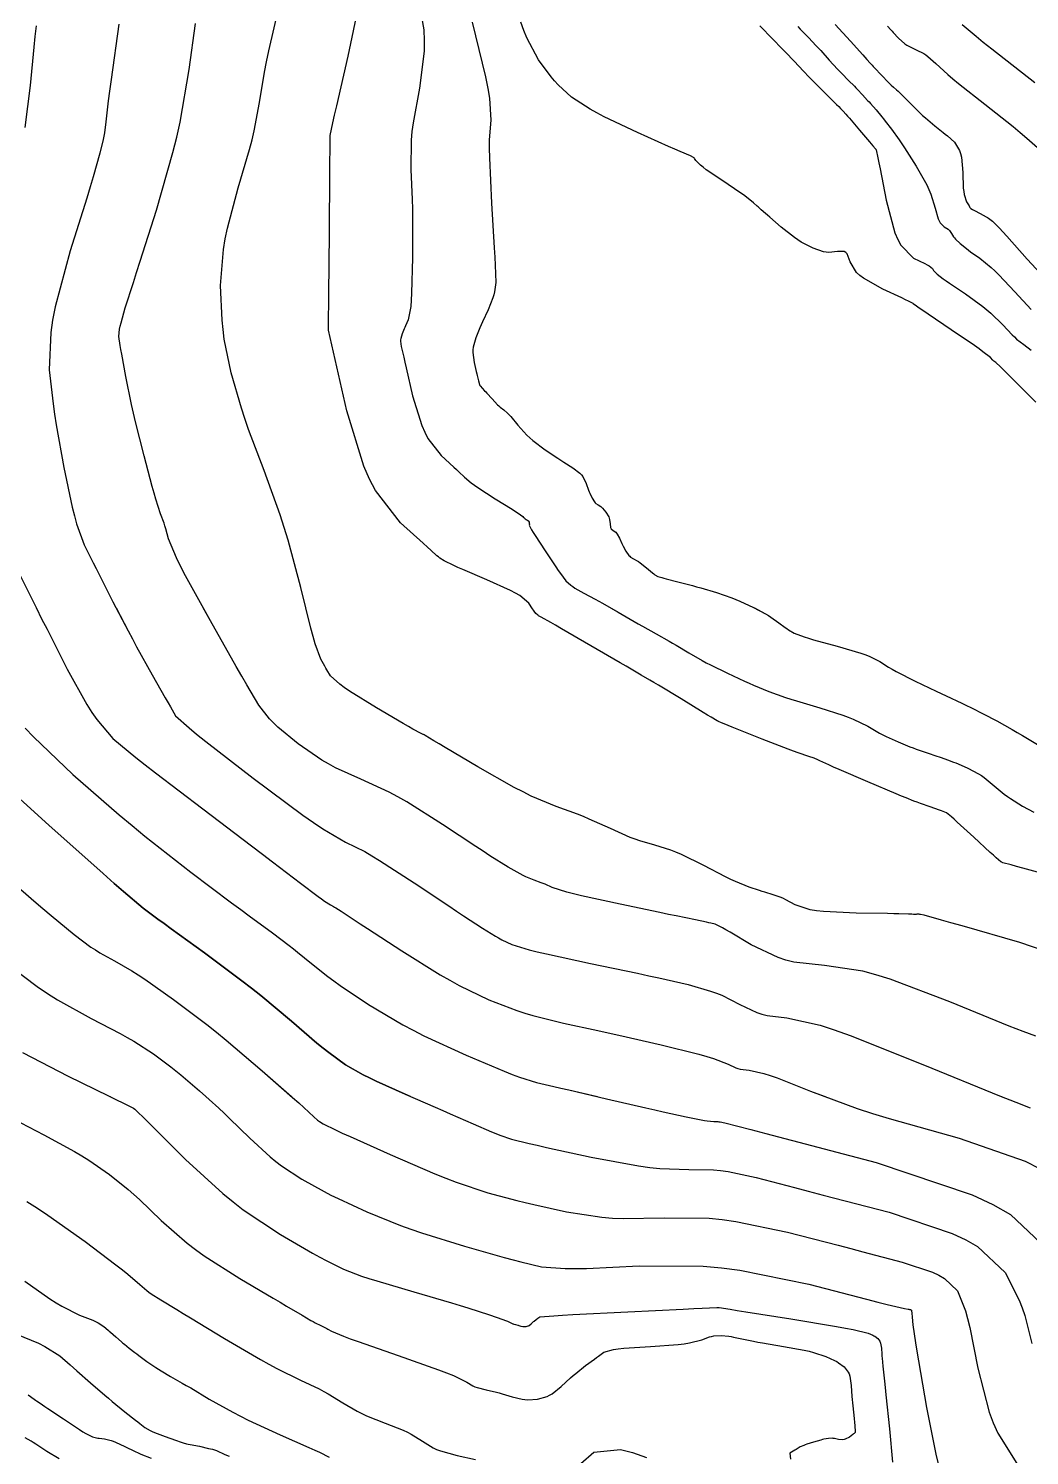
# Model space of a CAD drawing. Header units: metres. Extents: x 837476 to 838477, y 1189012 to 1191014.
# Drawn here: x 838289.4 to 838391.8, y 1189184.9 to 1189330.8 of the extents above; entities that cross this region are included whole.
import ezdxf

# ---------------------------------------------------------------- set-up
doc = ezdxf.new("R2010")
doc.units = ezdxf.units.M
doc.header["$LTSCALE"] = 0.3
doc.layers.add('COTAS 10', color=1, linetype='Continuous')
doc.layers.add('COTAS INT', color=252, linetype='Continuous')

msp = doc.modelspace()

# ---------------------------------------------------------------- linework, layer by layer
at = {"layer": 'COTAS 10'}
for points in [[(838394.488, 1189244.047), (838391.109, 1189244.964), (838390.46, 1189245.14), (838389.935, 1189245.282), (838389.077, 1189245.513), (838389.018, 1189245.533), (838388.997, 1189245.542), (838388.975, 1189245.553), (838388.879, 1189245.603), (838388.388, 1189246.025), (838388.116, 1189246.27), (838387.786, 1189246.57), (838386.101, 1189248.115), (838384.413, 1189249.66), (838384.08, 1189249.959), (838383.804, 1189250.204), (838383.296, 1189250.623), (838382.962, 1189250.75), (838382.797, 1189250.811), (838382.601, 1189250.881), (838381.63, 1189251.227), (838380.66, 1189251.57), (838380.464, 1189251.639), (838380.3, 1189251.697), (838379.968, 1189251.811), (838379.168, 1189252.14), (838378.708, 1189252.333), (838378.146, 1189252.571), (838375.253, 1189253.795), (838372.331, 1189255.045), (838371.75, 1189255.298), (838371.267, 1189255.51), (838370.348, 1189255.942), (838370.009, 1189256.11), (838369.893, 1189256.156), (838369.768, 1189256.203), (838369.234, 1189256.37), (838368.137, 1189256.747), (838367.657, 1189256.926), (838367.1, 1189257.137), (838364.451, 1189258.168), (838361.886, 1189259.182), (838361.383, 1189259.382), (838360.969, 1189259.547), (838360.219, 1189259.853), (838360.062, 1189259.927), (838360.023, 1189259.946), (838359.984, 1189259.964), (838359.859, 1189260.025), (838359.219, 1189260.403), (838358.857, 1189260.621), (838358.415, 1189260.888), (838356.149, 1189262.264), (838353.827, 1189263.671), (838353.35, 1189263.959), (838352.944, 1189264.202), (838352.075, 1189264.713), (838351.039, 1189265.308), (838350.527, 1189265.605), (838349.918, 1189265.959), (838346.907, 1189267.713), (838343.914, 1189269.454), (838343.316, 1189269.8), (838342.818, 1189270.086), (838341.856, 1189270.629), (838341.584, 1189270.783), (838341.522, 1189270.824), (838341.465, 1189270.865), (838341.31, 1189271.006), (838341.128, 1189271.251), (838341.054, 1189271.356), (838340.97, 1189271.477), (838340.584, 1189272.052), (838339.649, 1189272.836), (838339.22, 1189273.09), (838338.717, 1189273.359), (838336.283, 1189274.462), (838333.838, 1189275.495), (838333.327, 1189275.719), (838332.889, 1189275.917), (838331.91, 1189276.409), (838331.488, 1189276.681), (838331.401, 1189276.739), (838331.327, 1189276.791), (838331.171, 1189276.915), (838330.558, 1189277.476), (838330.197, 1189277.802), (838329.753, 1189278.203), (838327.458, 1189280.266), (838324.889, 1189283.576), (838324.272, 1189284.762), (838323.696, 1189286.065), (838321.956, 1189291.747), (838320.075, 1189299.983), (838320.074, 1189299.989), (838320.074, 1189299.991), (838320.075, 1189299.996), (838320.078, 1189300.001), (838320.078, 1189300.003), (838320.079, 1189300.004), (838320.082, 1189300.01), (838320.097, 1189301.532), (838320.106, 1189302.488), (838320.116, 1189303.677), (838320.17, 1189309.906), (838320.222, 1189316.149), (838320.231, 1189317.347), (838320.239, 1189318.315), (838320.248, 1189319.896), (838320.53, 1189321.19), (838320.71, 1189321.977), (838320.934, 1189322.949), (838322.111, 1189328.01), (838323.208, 1189333.36)], [(838368.109, 1189331.051), (838368.354, 1189330.794), (838369.175, 1189329.936), (838369.971, 1189329.092), (838370.202, 1189328.844), (838370.436, 1189328.591), (838371.317, 1189327.624), (838372.17, 1189326.693), (838372.386, 1189326.461), (838372.595, 1189326.241), (838373.276, 1189325.542), (838373.879, 1189324.935), (838374.037, 1189324.773), (838374.192, 1189324.614), (838374.719, 1189324.062), (838375.238, 1189323.5), (838375.386, 1189323.335), (838375.537, 1189323.165), (838376.1, 1189322.516), (838376.696, 1189321.803), (838376.866, 1189321.593), (838377.04, 1189321.377), (838377.689, 1189320.55), (838378.478, 1189319.446), (838378.74, 1189319.056), (838379.02, 1189318.629), (838380.191, 1189316.78), (838381.279, 1189314.849), (838381.508, 1189314.37), (838381.706, 1189313.915), (838382.157, 1189312.471), (838382.446, 1189311.393), (838382.541, 1189311.169), (838382.643, 1189310.977), (838383.066, 1189310.552), (838383.466, 1189310.318), (838383.553, 1189310.247), (838383.63, 1189310.173), (838383.821, 1189309.882), (838384.03, 1189309.537), (838384.118, 1189309.429), (838384.219, 1189309.315), (838384.693, 1189308.859), (838385.341, 1189308.329), (838385.552, 1189308.169), (838385.777, 1189308.003), (838386.704, 1189307.357), (838387.875, 1189306.41), (838388.253, 1189306.055), (838388.656, 1189305.659), (838390.307, 1189303.896), (838391.984, 1189302.12)], [(838394.488, 1189244.047), (838391.109, 1189244.964), (838390.46, 1189245.14), (838389.935, 1189245.282), (838389.077, 1189245.513), (838389.018, 1189245.533), (838388.997, 1189245.542), (838388.975, 1189245.553), (838388.879, 1189245.603), (838388.388, 1189246.025), (838388.116, 1189246.27), (838387.786, 1189246.57), (838386.101, 1189248.115), (838384.413, 1189249.66), (838384.08, 1189249.959), (838383.804, 1189250.204), (838383.296, 1189250.623), (838382.962, 1189250.75), (838382.797, 1189250.811), (838382.601, 1189250.881), (838381.63, 1189251.227), (838380.66, 1189251.57), (838380.464, 1189251.639), (838380.3, 1189251.697), (838379.968, 1189251.811), (838379.168, 1189252.14), (838378.708, 1189252.333), (838378.146, 1189252.571), (838375.253, 1189253.795), (838372.331, 1189255.045), (838371.75, 1189255.298), (838371.267, 1189255.51), (838370.348, 1189255.942), (838370.009, 1189256.11), (838369.893, 1189256.156), (838369.768, 1189256.203), (838369.234, 1189256.37), (838368.137, 1189256.747), (838367.657, 1189256.926), (838367.1, 1189257.137), (838364.451, 1189258.168), (838361.886, 1189259.182), (838361.383, 1189259.382), (838360.969, 1189259.547), (838360.219, 1189259.853), (838360.062, 1189259.927), (838360.023, 1189259.946), (838359.984, 1189259.964), (838359.859, 1189260.025), (838359.219, 1189260.403), (838358.857, 1189260.621), (838358.415, 1189260.888), (838356.149, 1189262.264), (838353.827, 1189263.671), (838353.35, 1189263.959), (838352.944, 1189264.202), (838352.075, 1189264.713), (838351.039, 1189265.308), (838350.527, 1189265.605), (838349.918, 1189265.959), (838346.907, 1189267.713), (838343.914, 1189269.454), (838343.316, 1189269.8), (838342.818, 1189270.086), (838341.856, 1189270.629), (838341.584, 1189270.783), (838341.522, 1189270.824), (838341.465, 1189270.865), (838341.31, 1189271.006), (838341.128, 1189271.251), (838341.054, 1189271.356), (838340.97, 1189271.477), (838340.895, 1189271.589)], [(838289.053, 1189259.286), (838289.91, 1189258.378), (838293.934, 1189254.539), (838298.677, 1189250.403), (838299.987, 1189249.308), (838301.296, 1189248.235), (838306.015, 1189244.539), (838310.158, 1189241.424), (838311.105, 1189240.718), (838311.965, 1189240.078), (838314.346, 1189238.332), (838316.061, 1189237.056), (838316.501, 1189236.714), (838316.926, 1189236.376), (838318.332, 1189235.197), (838320.02, 1189233.859), (838320.623, 1189233.421), (838321.284, 1189232.954), (838324.161, 1189231.026), (838327.677, 1189228.938), (838328.741, 1189228.37), (838329.845, 1189227.807), (838334.161, 1189225.811), (838338.048, 1189224.186), (838338.882, 1189223.857), (838339.611, 1189223.58), (838341.367, 1189223.017), (838343.119, 1189222.63), (838343.845, 1189222.464), (838344.675, 1189222.272), (838348.541, 1189221.367), (838352.556, 1189220.43), (838353.479, 1189220.218), (838354.32, 1189220.026), (838356.678, 1189219.504), (838358.222, 1189219.197), (838358.55, 1189219.141), (838358.835, 1189219.096), (838359.504, 1189219.04), (838359.913, 1189219.035), (838360.033, 1189219.023), (838360.156, 1189219.006), (838360.627, 1189218.909), (838363.298, 1189218.208), (838364.808, 1189217.811), (838376.096, 1189214.842), (838385.938, 1189211.545), (838388.032, 1189210.547), (838389.854, 1189209.512), (838394.158, 1189205.469)], [(838289.053, 1189259.286), (838289.91, 1189258.378), (838293.934, 1189254.539), (838298.677, 1189250.403), (838299.987, 1189249.308), (838301.296, 1189248.235), (838306.015, 1189244.539), (838310.158, 1189241.424), (838311.105, 1189240.718), (838311.965, 1189240.078), (838314.346, 1189238.332), (838316.061, 1189237.056), (838316.501, 1189236.714), (838316.926, 1189236.376), (838318.332, 1189235.197), (838320.02, 1189233.859), (838320.623, 1189233.421), (838321.284, 1189232.954), (838324.161, 1189231.026), (838327.677, 1189228.938), (838328.741, 1189228.37), (838329.845, 1189227.807), (838334.161, 1189225.811), (838338.048, 1189224.186), (838338.882, 1189223.857), (838339.611, 1189223.58), (838341.367, 1189223.017), (838343.119, 1189222.63), (838343.845, 1189222.464), (838344.675, 1189222.272), (838347.595, 1189221.589)], [(838287.824, 1189219.307), (838290.947, 1189217.687), (838294.09, 1189215.962), (838294.845, 1189215.515), (838295.551, 1189215.081), (838297.687, 1189213.625), (838299.599, 1189212.07), (838300.165, 1189211.573), (838300.746, 1189211.048), (838302.973, 1189208.912), (838305.623, 1189206.588), (838306.471, 1189205.944), (838307.368, 1189205.3), (838311.02, 1189202.973), (838314.414, 1189200.981), (838315.148, 1189200.548), (838315.793, 1189200.167), (838317.383, 1189199.22), (838318.292, 1189198.686), (838318.509, 1189198.565), (838318.711, 1189198.456), (838319.314, 1189198.159), (838319.784, 1189197.937), (838319.902, 1189197.875), (838320.015, 1189197.813), (838320.381, 1189197.586), (838321.629, 1189197.067), (838322.299, 1189196.82), (838323.109, 1189196.528), (838327.206, 1189195.103), (838331.337, 1189193.641), (838332.168, 1189193.326), (838332.864, 1189193.05), (838334.25, 1189192.376), (838334.859, 1189191.998), (838335.065, 1189191.908), (838335.288, 1189191.824), (838336.229, 1189191.575), (838337.272, 1189191.342), (838337.56, 1189191.269), (838337.847, 1189191.192), (838338.879, 1189190.882), (838339.9, 1189190.639), (838340.181, 1189190.604), (838340.46, 1189190.582), (838341.462, 1189190.621), (838342.44, 1189190.902), (838342.705, 1189191.034), (838342.968, 1189191.189), (838343.895, 1189191.942), (838344.831, 1189192.818), (838345.099, 1189193.05), (838345.371, 1189193.278), (838346.386, 1189194.064), (838347.306, 1189194.734), (838347.517, 1189194.889), (838347.711, 1189195.03), (838348.254, 1189195.429), (838349.245, 1189195.712), (838349.72, 1189195.779), (838350.283, 1189195.842), (838353.04, 1189196.033), (838355.868, 1189196.235), (838356.475, 1189196.306), (838357.006, 1189196.383), (838358.287, 1189196.714), (838359.066, 1189197.007), (838359.281, 1189197.059), (838359.495, 1189197.099), (838360.263, 1189197.141), (838361.053, 1189197.066), (838361.281, 1189197.033), (838361.513, 1189196.994), (838362.382, 1189196.809), (838363.576, 1189196.556), (838364.012, 1189196.475), (838364.494, 1189196.388), (838366.618, 1189196.034), (838368.76, 1189195.641), (838369.254, 1189195.53), (838369.704, 1189195.418), (838370.972, 1189195.004), (838371.861, 1189194.587), (838372.072, 1189194.473), (838372.268, 1189194.359), (838372.851, 1189193.953), (838373.253, 1189193.415), (838373.334, 1189193.219), (838373.403, 1189193.002), (838373.546, 1189192.047), (838373.624, 1189190.915), (838373.651, 1189190.586), (838373.681, 1189190.25), (838373.813, 1189188.984), (838373.926, 1189187.919), (838373.945, 1189187.711), (838373.958, 1189187.539), (838373.961, 1189187.232), (838373.852, 1189187.121), (838373.794, 1189187.074), (838373.726, 1189187.019), (838373.379, 1189186.76), (838372.952, 1189186.537), (838372.832, 1189186.505), (838372.712, 1189186.486), (838372.27, 1189186.524), (838371.838, 1189186.613), (838371.724, 1189186.626), (838371.613, 1189186.634), (838371.23, 1189186.621), (838370.774, 1189186.536), (838370.617, 1189186.498), (838370.446, 1189186.454), (838369.715, 1189186.246), (838369.006, 1189186.02), (838368.849, 1189185.965), (838368.708, 1189185.913), (838368.342, 1189185.752), (838368.026, 1189185.567), (838367.917, 1189185.499), (838367.799, 1189185.425), (838367.297, 1189185.096), (838367.361, 1189184.512)], [(838292.514, 1189184.517), (838291.28, 1189185.282), (838290.139, 1189186.038), (838289.882, 1189186.201), (838289.652, 1189186.344), (838289.035, 1189186.691)]]:
    msp.add_lwpolyline(points, dxfattribs=at)
at = {"layer": 'COTAS INT'}
for points in [[(838329.128, 1189334.747), (838329.826, 1189330.711), (838329.884, 1189329.621), (838329.884, 1189328.542), (838329.398, 1189324.747), (838328.733, 1189321.212), (838328.621, 1189320.297), (838328.541, 1189319.411), (838328.508, 1189316.441), (838328.639, 1189313.356), (838328.66, 1189312.396), (838328.676, 1189311.391), (838328.68, 1189307.38), (838328.591, 1189303.786), (838328.548, 1189303.044), (838328.497, 1189302.411), (838328.247, 1189301.041), (838327.966, 1189300.422), (838327.895, 1189300.264), (838327.828, 1189300.111), (838327.61, 1189299.607), (838327.478, 1189299.126), (838327.463, 1189298.989), (838327.459, 1189298.85), (838327.525, 1189298.332), (838327.782, 1189297.234), (838327.899, 1189296.729), (838328.035, 1189296.137), (838328.692, 1189293.272), (838329.618, 1189290.245), (838329.925, 1189289.551), (838330.254, 1189288.919), (838331.623, 1189287.156), (838332.906, 1189285.99), (838333.181, 1189285.735), (838333.421, 1189285.509), (838333.998, 1189284.936), (838334.693, 1189284.369), (838335.008, 1189284.146), (838335.376, 1189283.895), (838337.148, 1189282.751), (838338.867, 1189281.664), (838339.201, 1189281.449), (838339.474, 1189281.27), (838339.949, 1189280.934), (838340.034, 1189280.842), (838340.061, 1189280.816), (838340.09, 1189280.792), (838340.206, 1189280.704), (838340.322, 1189280.626), (838340.378, 1189280.59), (838340.463, 1189280.537), (838340.53, 1189280.479), (838340.546, 1189280.458), (838340.56, 1189280.435), (838340.603, 1189280.337), (838340.629, 1189280.223), (838340.632, 1189280.19), (838340.634, 1189280.156), (838340.629, 1189280.031), (838340.866, 1189279.551), (838341.021, 1189279.294), (838341.215, 1189278.983), (838342.238, 1189277.41), (838343.341, 1189275.772), (838343.586, 1189275.419), (838343.804, 1189275.111), (838344.37, 1189274.363), (838344.89, 1189273.888), (838345.078, 1189273.752), (838345.286, 1189273.614), (838346.198, 1189273.099), (838347.368, 1189272.478), (838347.739, 1189272.274), (838348.13, 1189272.055), (838349.71, 1189271.149), (838351.348, 1189270.201), (838351.775, 1189269.957), (838352.191, 1189269.72), (838353.599, 1189268.93), (838354.922, 1189268.183), (838355.284, 1189267.974), (838355.644, 1189267.764), (838356.931, 1189266.995), (838358.314, 1189266.201), (838358.735, 1189265.975), (838359.173, 1189265.746), (838360.89, 1189264.895), (838362.648, 1189264.082), (838363.112, 1189263.876), (838363.565, 1189263.679), (838365.119, 1189263.037), (838366.829, 1189262.422), (838367.381, 1189262.241), (838367.967, 1189262.056), (838370.365, 1189261.352), (838372.71, 1189260.618), (838373.261, 1189260.415), (838373.77, 1189260.211), (838375.255, 1189259.473), (838376.467, 1189258.776), (838376.804, 1189258.599), (838377.142, 1189258.427), (838378.366, 1189257.864), (838379.568, 1189257.375), (838379.892, 1189257.251), (838380.212, 1189257.132), (838381.335, 1189256.744), (838382.32, 1189256.421), (838382.553, 1189256.344), (838382.768, 1189256.271), (838383.402, 1189256.053), (838384.04, 1189255.808), (838384.258, 1189255.718), (838384.494, 1189255.619), (838385.496, 1189255.184), (838386.588, 1189254.607), (838386.881, 1189254.419), (838387.17, 1189254.219), (838388.179, 1189253.393), (838389.224, 1189252.522), (838389.536, 1189252.293), (838389.857, 1189252.069), (838391.096, 1189251.306), (838392.254, 1189250.695)], [(838397.192, 1189235.156), (838390.806, 1189237.355), (838384.927, 1189239.041), (838383.766, 1189239.372), (838382.808, 1189239.644), (838381.032, 1189240.133), (838380.655, 1189240.214), (838380.578, 1189240.229), (838380.513, 1189240.24), (838380.375, 1189240.253), (838380.311, 1189240.241), (838380.292, 1189240.237), (838380.272, 1189240.233), (838380.197, 1189240.217), (838380.108, 1189240.205), (838380.051, 1189240.205), (838379.932, 1189240.216), (838379.777, 1189240.234), (838379.724, 1189240.239), (838379.668, 1189240.244), (838379.427, 1189240.262), (838378.444, 1189240.287), (838377.919, 1189240.297), (838377.283, 1189240.309), (838374.075, 1189240.36), (838370.729, 1189240.524), (838370.006, 1189240.606), (838369.372, 1189240.705), (838367.82, 1189241.196), (838366.882, 1189241.718), (838366.635, 1189241.837), (838366.394, 1189241.945), (838365.571, 1189242.242), (838364.716, 1189242.496), (838364.455, 1189242.578), (838364.184, 1189242.664), (838363.118, 1189243.014), (838361.715, 1189243.583), (838361.231, 1189243.806), (838360.707, 1189244.059), (838358.469, 1189245.212), (838356.18, 1189246.347), (838355.623, 1189246.589), (838355.099, 1189246.8), (838353.484, 1189247.299), (838351.934, 1189247.739), (838351.451, 1189247.912), (838350.945, 1189248.108), (838348.925, 1189249.001), (838346.755, 1189249.981), (838346.154, 1189250.231), (838345.553, 1189250.472), (838343.383, 1189251.268), (838340.833, 1189252.337), (838339.992, 1189252.751), (838339.093, 1189253.217), (838335.359, 1189255.324), (838332.032, 1189257.3), (838331.388, 1189257.683), (838330.866, 1189257.994), (838329.984, 1189258.523), (838329.861, 1189258.592), (838329.818, 1189258.613), (838329.77, 1189258.634), (838329.561, 1189258.72), (838328.718, 1189259.18), (838328.27, 1189259.438), (838327.729, 1189259.752), (838325, 1189261.359), (838322.248, 1189263.063), (838321.692, 1189263.438), (838321.226, 1189263.771), (838320.286, 1189264.626), (838319.916, 1189265.242), (838319.808, 1189265.425), (838319.698, 1189265.613), (838319.285, 1189266.336), (838318.711, 1189267.919), (838318.5, 1189268.649), (838318.267, 1189269.505), (838317.24, 1189273.652), (838315.952, 1189278.513), (838315.555, 1189279.82), (838315.141, 1189281.11), (838313.5, 1189285.629), (838311.915, 1189289.845), (838311.536, 1189290.944), (838311.184, 1189292.013), (838310.129, 1189295.629), (838309.426, 1189299.08), (838309.295, 1189300.045), (838309.192, 1189301.014), (838309.051, 1189304.551), (838309.35, 1189308.252), (838309.525, 1189309.326), (838309.74, 1189310.421), (838310.848, 1189314.551), (838312.013, 1189318.486), (838312.264, 1189319.458), (838312.483, 1189320.38), (838313.015, 1189323.283), (838313.531, 1189326.38), (838313.74, 1189327.424), (838313.978, 1189328.548), (838315.075, 1189333.283)], [(838290.163, 1189331.112), (838290.039, 1189330.028), (838289.922, 1189328.943), (838289.56, 1189325.019), (838289.015, 1189320.736)], [(838298.635, 1189331.301), (838297.84, 1189325.623), (838297.681, 1189324.452), (838297.549, 1189323.454), (838297.293, 1189321.301), (838297.152, 1189320.191), (838297.092, 1189319.851), (838297.023, 1189319.497), (838296.697, 1189318.103), (838295.999, 1189315.666), (838295.695, 1189314.654), (838295.343, 1189313.497), (838293.671, 1189308.103), (838292.131, 1189302.377), (838291.862, 1189301.01), (838291.662, 1189299.739), (838291.507, 1189295.939), (838291.912, 1189292.47), (838292.065, 1189291.408), (838292.235, 1189290.302), (838292.997, 1189285.939), (838293.852, 1189281.897), (838294.081, 1189280.993), (838294.306, 1189280.182), (838295.091, 1189278.033), (838296.006, 1189276.202), (838296.314, 1189275.593), (838296.644, 1189274.939), (838298.033, 1189272.209), (838299.585, 1189269.225), (838300.02, 1189268.412), (838300.456, 1189267.604), (838302.046, 1189264.731), (838303.387, 1189262.364), (838303.665, 1189261.875), (838303.904, 1189261.458), (838304.431, 1189260.554), (838305.813, 1189259.31), (838306.589, 1189258.68), (838307.537, 1189257.925), (838312.385, 1189254.165), (838317.463, 1189250.382), (838318.555, 1189249.613), (838319.512, 1189248.964), (838321.835, 1189247.626), (838323.784, 1189246.652), (838324.505, 1189246.233), (838325.305, 1189245.749), (838328.847, 1189243.461), (838332.385, 1189241.101), (838333.182, 1189240.571), (838333.9, 1189240.095), (838335.835, 1189238.823), (838337.156, 1189238.004), (838337.487, 1189237.813), (838337.804, 1189237.639), (838338.823, 1189237.14), (838340.621, 1189236.602), (838341.429, 1189236.404), (838342.371, 1189236.184), (838346.892, 1189235.209), (838351.71, 1189234.2), (838352.838, 1189233.958), (838353.878, 1189233.732), (838356.892, 1189233.053), (838359.179, 1189232.39), (838359.761, 1189232.175), (838360.319, 1189231.947), (838362.15, 1189231.007), (838363.912, 1189230.174), (838364.427, 1189230.012), (838364.954, 1189229.881), (838366.957, 1189229.654), (838370.387, 1189228.892), (838371.813, 1189228.422), (838373.447, 1189227.841), (838381.068, 1189224.807), (838388.736, 1189221.66), (838388.918, 1189221.589)], [(838392.452, 1189227.777), (838391.151, 1189228.263), (838389.735, 1189228.808), (838383.659, 1189231.281), (838377.535, 1189233.595), (838376.088, 1189234.041), (838374.749, 1189234.402), (838370.811, 1189235.002), (838367.698, 1189235.355), (838366.879, 1189235.559), (838366.079, 1189235.811), (838363.341, 1189237.106), (838361.184, 1189238.404), (838360.749, 1189238.657), (838360.384, 1189238.864), (838359.655, 1189239.228), (838359.181, 1189239.332), (838358.978, 1189239.375), (838358.744, 1189239.425), (838357.639, 1189239.655), (838355.659, 1189240.067), (838354.874, 1189240.231), (838353.985, 1189240.417), (838349.92, 1189241.27), (838345.971, 1189242.138), (838345.155, 1189242.333), (838344.461, 1189242.509), (838342.955, 1189242.98), (838342.236, 1189243.305), (838342.037, 1189243.388), (838341.839, 1189243.467), (838341.12, 1189243.731), (838340.276, 1189244.085), (838339.997, 1189244.222), (838339.7, 1189244.376), (838338.463, 1189245.074), (838336.604, 1189246.234), (838335.914, 1189246.68), (838335.148, 1189247.18), (838331.745, 1189249.434), (838328.09, 1189251.73), (838327.165, 1189252.255), (838326.277, 1189252.733), (838323.383, 1189254.062), (838320.788, 1189255.235), (838320.089, 1189255.616), (838319.398, 1189256.02), (838316.972, 1189257.68), (838314.914, 1189259.39), (838314.454, 1189259.825), (838314.042, 1189260.244), (838312.953, 1189261.619), (838311.721, 1189263.714), (838311.219, 1189264.587), (838310.648, 1189265.586), (838308.002, 1189270.25), (838305.458, 1189274.876), (838304.951, 1189275.851), (838304.529, 1189276.693), (838303.718, 1189278.631), (838303.441, 1189279.679), (838303.355, 1189279.961), (838303.266, 1189280.239), (838302.912, 1189281.214), (838302.421, 1189282.699), (838302.246, 1189283.3), (838302.053, 1189283.982), (838301.214, 1189287.128), (838300.35, 1189290.615), (838300.141, 1189291.512), (838299.946, 1189292.38), (838299.352, 1189295.266), (838298.934, 1189297.53), (838298.85, 1189298.006), (838298.781, 1189298.416), (838298.644, 1189299.352), (838298.715, 1189300.107), (838298.776, 1189300.403), (838298.856, 1189300.738), (838299.292, 1189302.262), (838300.118, 1189304.873), (838300.443, 1189305.893), (838300.81, 1189307.041), (838302.481, 1189312.262), (838304.174, 1189318.158), (838304.555, 1189319.732), (838304.897, 1189321.281), (838305.814, 1189326.667), (838306.476, 1189331.377)], [(838334.797, 1189331.485), (838336.151, 1189325.894), (838336.386, 1189324.727), (838336.56, 1189323.725), (838336.685, 1189321.485), (838336.532, 1189319.474), (838336.532, 1189318.618), (838336.551, 1189317.631), (838336.769, 1189312.986), (838337.039, 1189308.397), (838337.089, 1189307.446), (838337.13, 1189306.634), (838337.19, 1189304.854), (838337.066, 1189303.895), (838336.991, 1189303.599), (838336.898, 1189303.291), (838336.413, 1189302.071), (838335.852, 1189300.841), (838335.712, 1189300.526), (838335.578, 1189300.222), (838335.145, 1189299.217), (838334.881, 1189298.262), (838334.853, 1189297.989), (838334.844, 1189297.712), (838334.975, 1189296.681), (838335.201, 1189295.751), (838335.252, 1189295.537), (838335.299, 1189295.342), (838335.427, 1189294.797), (838335.541, 1189294.425), (838335.579, 1189294.34), (838335.619, 1189294.262), (838335.787, 1189294.045), (838336.059, 1189293.777), (838336.165, 1189293.667), (838336.284, 1189293.541), (838336.824, 1189292.957), (838337.387, 1189292.368), (838337.521, 1189292.24), (838337.644, 1189292.126), (838338.008, 1189291.84), (838338.411, 1189291.486), (838338.558, 1189291.329), (838338.721, 1189291.147), (838339.442, 1189290.275), (838340.375, 1189289.257), (838340.673, 1189288.981), (838340.987, 1189288.708), (838342.264, 1189287.746), (838343.541, 1189286.89), (838343.855, 1189286.684), (838344.153, 1189286.491), (838345.088, 1189285.906), (838345.797, 1189285.36), (838345.953, 1189285.192), (838346.091, 1189285.017), (838346.443, 1189284.321), (838346.681, 1189283.635), (838346.747, 1189283.465), (838346.814, 1189283.304), (838347.056, 1189282.794), (838347.298, 1189282.414), (838347.365, 1189282.334), (838347.431, 1189282.266), (838347.671, 1189282.11), (838347.935, 1189281.946), (838348.018, 1189281.873), (838348.104, 1189281.787), (838348.451, 1189281.374), (838348.748, 1189280.891), (838348.803, 1189280.761), (838348.847, 1189280.633), (838348.907, 1189280.185), (838348.946, 1189279.813), (838348.976, 1189279.733), (838349.014, 1189279.663), (838349.22, 1189279.495), (838349.474, 1189279.31), (838349.542, 1189279.23), (838349.609, 1189279.137), (838349.844, 1189278.696), (838350.086, 1189278.176), (838350.158, 1189278.033), (838350.232, 1189277.891), (838350.516, 1189277.38), (838350.815, 1189276.953), (838350.898, 1189276.863), (838350.981, 1189276.785), (838351.282, 1189276.607), (838351.67, 1189276.406), (838351.807, 1189276.313), (838351.958, 1189276.206), (838352.61, 1189275.685), (838353.235, 1189275.17), (838353.368, 1189275.066), (838353.484, 1189274.978), (838353.759, 1189274.8), (838354.173, 1189274.673), (838354.377, 1189274.618), (838354.62, 1189274.554), (838355.819, 1189274.252), (838357.307, 1189273.865), (838357.732, 1189273.748), (838358.163, 1189273.627), (838359.764, 1189273.154), (838361.346, 1189272.615), (838361.764, 1189272.452), (838362.173, 1189272.284), (838363.579, 1189271.627), (838364.794, 1189270.965), (838365.083, 1189270.792), (838365.351, 1189270.625), (838366.15, 1189270.061), (838366.795, 1189269.575), (838366.967, 1189269.456), (838367.136, 1189269.345), (838367.722, 1189269.001), (838368.74, 1189268.614), (838369.182, 1189268.475), (838369.693, 1189268.322), (838372.115, 1189267.656), (838374.532, 1189266.959), (838375.041, 1189266.786), (838375.479, 1189266.622), (838376.479, 1189266.105), (838377.367, 1189265.516), (838377.734, 1189265.307), (838378.154, 1189265.079), (838380.109, 1189264.09), (838382.236, 1189263.062), (838382.765, 1189262.809), (838383.267, 1189262.57), (838384.862, 1189261.823), (838386.278, 1189261.148), (838386.666, 1189260.955), (838387.054, 1189260.759), (838388.441, 1189260.028), (838390.026, 1189259.136), (838390.538, 1189258.838), (838391.082, 1189258.518), (838393.31, 1189257.18)], [(838392.436, 1189292.612), (838390.931, 1189294.136), (838389.402, 1189295.672), (838389.097, 1189295.974), (838388.842, 1189296.223), (838388.346, 1189296.677), (838388.165, 1189296.818), (838388.109, 1189296.87), (838388.049, 1189296.927), (838387.812, 1189297.178), (838387.039, 1189297.791), (838386.642, 1189298.076), (838386.166, 1189298.411), (838383.785, 1189300.035), (838381.442, 1189301.615), (838380.989, 1189301.922), (838380.622, 1189302.171), (838380.002, 1189302.599), (838379.946, 1189302.653), (838379.934, 1189302.666), (838379.924, 1189302.679), (838379.9, 1189302.719), (838379.416, 1189302.966), (838379.116, 1189303.109), (838378.744, 1189303.284), (838376.802, 1189304.186), (838374.822, 1189305.293), (838374.426, 1189305.598), (838374.097, 1189305.902), (838373.458, 1189306.992), (838373.133, 1189307.814), (838373.001, 1189307.948), (838372.851, 1189308.042), (838372.158, 1189308.045), (838371.28, 1189307.935), (838371.013, 1189307.958), (838370.737, 1189308.004), (838369.652, 1189308.364), (838368.453, 1189309.007), (838368.104, 1189309.233), (838367.747, 1189309.479), (838366.397, 1189310.537), (838365.232, 1189311.534), (838364.992, 1189311.741), (838364.788, 1189311.917), (838364.352, 1189312.305), (838364.109, 1189312.532), (838364.028, 1189312.608), (838363.941, 1189312.688), (838363.574, 1189313.024), (838362.842, 1189313.592), (838362.523, 1189313.818), (838362.155, 1189314.075), (838360.41, 1189315.252), (838358.729, 1189316.407), (838358.402, 1189316.649), (838358.135, 1189316.858), (838357.67, 1189317.331), (838357.538, 1189317.562), (838357.481, 1189317.617), (838357.415, 1189317.669), (838357.104, 1189317.828), (838356.049, 1189318.273), (838355.515, 1189318.506), (838354.875, 1189318.787), (838351.688, 1189320.199), (838348.298, 1189321.804), (838347.531, 1189322.206), (838346.837, 1189322.591), (838344.95, 1189323.829), (838343.579, 1189325.093), (838343.211, 1189325.494), (838342.848, 1189325.917), (838341.579, 1189327.63), (838340.383, 1189329.889), (838340.067, 1189330.657), (838339.756, 1189331.487)], [(838364.207, 1189331.118), (838364.7, 1189330.643), (838365.074, 1189330.252), (838366.929, 1189328.314), (838368.298, 1189326.882), (838368.564, 1189326.604), (838368.78, 1189326.378), (838369.149, 1189325.99), (838369.456, 1189325.68), (838369.633, 1189325.503), (838369.849, 1189325.286), (838370.962, 1189324.175), (838372.071, 1189323.069), (838372.285, 1189322.855), (838372.459, 1189322.682), (838372.748, 1189322.392), (838373.017, 1189322.079), (838373.178, 1189321.892), (838373.375, 1189321.661), (838374.398, 1189320.464), (838375.42, 1189319.268), (838375.617, 1189319.037), (838375.776, 1189318.851), (838376.039, 1189318.54), (838376.062, 1189318.508), (838376.07, 1189318.497), (838376.078, 1189318.484), (838376.112, 1189318.43), (838376.291, 1189317.605), (838376.39, 1189317.105), (838376.511, 1189316.489), (838377.129, 1189313.285), (838378.02, 1189309.963), (838378.314, 1189309.272), (838378.628, 1189308.68), (838379.934, 1189307.369), (838381.105, 1189306.801), (838381.334, 1189306.678), (838381.523, 1189306.57), (838381.86, 1189306.301), (838381.977, 1189306.108), (838382.026, 1189306.048), (838382.082, 1189305.984), (838382.347, 1189305.729), (838382.981, 1189305.25), (838383.271, 1189305.045), (838383.61, 1189304.809), (838385.244, 1189303.696), (838387.02, 1189302.41), (838387.448, 1189302.065), (838387.847, 1189301.725), (838389.059, 1189300.537), (838390.017, 1189299.524), (838390.256, 1189299.294), (838390.484, 1189299.085), (838391.214, 1189298.517), (838391.983, 1189297.931)], [(838371.921, 1189331.266), (838373.481, 1189329.541), (838374.733, 1189328.152), (838375.171, 1189327.665), (838375.504, 1189327.296), (838375.704, 1189327.083), (838375.816, 1189326.964), (838375.954, 1189326.818), (838376.656, 1189326.072), (838377.372, 1189325.328), (838377.518, 1189325.182), (838377.642, 1189325.063), (838377.897, 1189324.853), (838378.206, 1189324.592), (838378.363, 1189324.442), (838378.55, 1189324.257), (838379.485, 1189323.308), (838380.578, 1189322.227), (838380.865, 1189321.959), (838381.145, 1189321.706), (838382.101, 1189320.906), (838382.965, 1189320.217), (838383.187, 1189320.033), (838383.401, 1189319.853), (838384.112, 1189319.227), (838384.646, 1189318.38), (838384.748, 1189318.059), (838384.83, 1189317.702), (838384.964, 1189316.102), (838385.028, 1189314.522), (838385.067, 1189314.178), (838385.115, 1189313.873), (838385.364, 1189313.11), (838385.617, 1189312.701), (838385.668, 1189312.62), (838385.71, 1189312.554), (838385.792, 1189312.432), (838385.955, 1189312.334), (838386.048, 1189312.283), (838386.162, 1189312.222), (838386.747, 1189311.914), (838387.358, 1189311.584), (838387.488, 1189311.51), (838387.601, 1189311.442), (838387.867, 1189311.258), (838388.008, 1189311.137), (838388.041, 1189311.11), (838388.072, 1189311.085), (838388.163, 1189311.017), (838388.729, 1189310.409), (838389.059, 1189310.044), (838389.464, 1189309.593), (838391.554, 1189307.255), (838393.877, 1189304.765)], [(838377.282, 1189331.081), (838377.621, 1189330.714), (838377.739, 1189330.588), (838377.867, 1189330.451), (838378.414, 1189329.869), (838379.06, 1189329.291), (838379.25, 1189329.156), (838379.445, 1189329.033), (838380.192, 1189328.682), (838380.974, 1189328.297), (838381.191, 1189328.153), (838381.41, 1189327.993), (838382.202, 1189327.278), (838383.457, 1189326.141), (838383.967, 1189325.714), (838384.546, 1189325.238), (838387.227, 1189323.115), (838390.128, 1189320.809), (838390.847, 1189320.217), (838391.53, 1189319.646), (838393.691, 1189317.754)], [(838384.919, 1189331.249), (838386.336, 1189330.055), (838387.068, 1189329.468), (838387.948, 1189328.77), (838392.352, 1189325.324)], [(838288.321, 1189275.319), (838290.196, 1189271.555), (838290.737, 1189270.478), (838291.287, 1189269.387), (838293.352, 1189265.319), (838295.363, 1189261.697), (838295.879, 1189260.887), (838296.378, 1189260.16), (838298.033, 1189258.229), (838300.379, 1189256.278), (838301.313, 1189255.539), (838302.37, 1189254.713), (838307.218, 1189251.011), (838312.191, 1189247.253), (838313.327, 1189246.393), (838314.359, 1189245.61), (838317.218, 1189243.432), (838319.014, 1189242.073), (838319.376, 1189241.806), (838319.679, 1189241.587), (838320.286, 1189241.191), (838320.591, 1189241.038), (838320.703, 1189240.973), (838320.828, 1189240.897), (838321.381, 1189240.54), (838322.718, 1189239.662), (838323.337, 1189239.258), (838324.063, 1189238.784), (838327.587, 1189236.492), (838331.524, 1189234.051), (838332.511, 1189233.484), (838333.455, 1189232.963), (838336.492, 1189231.475), (838339.335, 1189230.394), (838340.155, 1189230.13), (838340.991, 1189229.882), (838344.13, 1189229.113), (838347.631, 1189228.364), (838348.695, 1189228.127), (838349.799, 1189227.879), (838354.13, 1189226.877), (838357.974, 1189225.917), (838358.772, 1189225.694), (838359.455, 1189225.49), (838360.959, 1189224.909), (838361.744, 1189224.537), (838361.974, 1189224.465), (838362.209, 1189224.407), (838363.103, 1189224.305), (838364.632, 1189223.966), (838365.268, 1189223.756), (838365.997, 1189223.497), (838369.396, 1189222.144), (838370.902, 1189221.589)], [(838290.179, 1189271.589), (838290.196, 1189271.555), (838290.737, 1189270.478), (838291.287, 1189269.387), (838293.352, 1189265.319), (838295.363, 1189261.697), (838295.879, 1189260.887), (838296.378, 1189260.16), (838298.033, 1189258.229), (838300.379, 1189256.278), (838301.313, 1189255.539), (838302.37, 1189254.713), (838307.218, 1189251.011), (838312.191, 1189247.253), (838313.327, 1189246.393), (838314.359, 1189245.61), (838317.218, 1189243.432), (838319.014, 1189242.073), (838319.376, 1189241.806), (838319.679, 1189241.587), (838320.286, 1189241.191), (838320.591, 1189241.038), (838320.703, 1189240.973), (838320.828, 1189240.897), (838321.381, 1189240.54), (838322.718, 1189239.662), (838323.337, 1189239.258), (838324.063, 1189238.784), (838327.587, 1189236.492), (838331.524, 1189234.051), (838332.511, 1189233.484), (838333.455, 1189232.963), (838336.492, 1189231.475), (838339.335, 1189230.394), (838340.155, 1189230.13), (838340.991, 1189229.882), (838344.13, 1189229.113), (838347.631, 1189228.364), (838348.695, 1189228.127), (838349.799, 1189227.879), (838354.13, 1189226.877), (838357.974, 1189225.917), (838358.772, 1189225.694), (838359.455, 1189225.49), (838360.959, 1189224.909), (838361.744, 1189224.537), (838361.974, 1189224.465), (838362.209, 1189224.407), (838363.103, 1189224.305), (838364.632, 1189223.966), (838365.268, 1189223.756), (838365.997, 1189223.497), (838369.396, 1189222.144), (838374.161, 1189220.387), (838375.751, 1189219.872), (838377.457, 1189219.346), (838384.597, 1189217.345), (838391.361, 1189214.982), (838392.831, 1189214.227)], [(838298.356, 1189271.589), (838299.585, 1189269.225), (838300.02, 1189268.412), (838300.456, 1189267.604), (838302.046, 1189264.731), (838303.387, 1189262.364), (838303.665, 1189261.875), (838303.904, 1189261.458), (838304.431, 1189260.554), (838305.813, 1189259.31), (838306.589, 1189258.68), (838307.537, 1189257.925), (838312.385, 1189254.165), (838317.463, 1189250.382), (838318.555, 1189249.613), (838319.512, 1189248.964), (838321.835, 1189247.626), (838323.784, 1189246.652), (838324.505, 1189246.233), (838325.305, 1189245.749), (838328.847, 1189243.461), (838332.385, 1189241.101), (838333.182, 1189240.571), (838333.9, 1189240.095), (838335.835, 1189238.823), (838337.156, 1189238.004), (838337.487, 1189237.813), (838337.804, 1189237.639), (838338.823, 1189237.14), (838340.621, 1189236.602), (838341.429, 1189236.404), (838342.371, 1189236.184), (838346.892, 1189235.209), (838351.71, 1189234.2), (838352.838, 1189233.958), (838353.878, 1189233.732), (838356.892, 1189233.053), (838359.179, 1189232.39), (838359.761, 1189232.175), (838360.319, 1189231.947), (838362.15, 1189231.007), (838363.912, 1189230.174), (838364.427, 1189230.012), (838364.954, 1189229.881), (838366.957, 1189229.654), (838370.387, 1189228.892), (838371.813, 1189228.422), (838373.447, 1189227.841), (838381.068, 1189224.807), (838388.736, 1189221.66), (838390.399, 1189221.007), (838391.862, 1189220.449)], [(838392.452, 1189227.777), (838391.151, 1189228.263), (838389.735, 1189228.808), (838383.659, 1189231.281), (838377.535, 1189233.595), (838376.088, 1189234.041), (838374.749, 1189234.402), (838370.811, 1189235.002), (838367.698, 1189235.355), (838366.879, 1189235.559), (838366.079, 1189235.811), (838363.341, 1189237.106), (838361.184, 1189238.404), (838360.749, 1189238.657), (838360.384, 1189238.864), (838359.655, 1189239.228), (838359.181, 1189239.332), (838358.978, 1189239.375), (838358.744, 1189239.425), (838357.639, 1189239.655), (838355.659, 1189240.067), (838354.874, 1189240.231), (838353.985, 1189240.417), (838349.92, 1189241.27), (838345.971, 1189242.138), (838345.155, 1189242.333), (838344.461, 1189242.509), (838342.955, 1189242.98), (838342.236, 1189243.305), (838342.037, 1189243.388), (838341.839, 1189243.467), (838341.12, 1189243.731), (838340.276, 1189244.085), (838339.997, 1189244.222), (838339.7, 1189244.376), (838338.463, 1189245.074), (838336.604, 1189246.234), (838335.914, 1189246.68), (838335.148, 1189247.18), (838331.745, 1189249.434), (838328.09, 1189251.73), (838327.165, 1189252.255), (838326.277, 1189252.733), (838323.383, 1189254.062), (838320.788, 1189255.235), (838320.089, 1189255.616), (838319.398, 1189256.02), (838316.972, 1189257.68), (838314.914, 1189259.39), (838314.454, 1189259.825), (838314.042, 1189260.244), (838312.953, 1189261.619), (838311.721, 1189263.714), (838311.219, 1189264.587), (838310.648, 1189265.586), (838308.002, 1189270.25), (838307.266, 1189271.589)], [(838397.192, 1189235.156), (838390.806, 1189237.355), (838384.927, 1189239.041), (838383.766, 1189239.372), (838382.808, 1189239.644), (838381.032, 1189240.133), (838380.655, 1189240.214), (838380.578, 1189240.229), (838380.513, 1189240.24), (838380.375, 1189240.253), (838380.311, 1189240.241), (838380.292, 1189240.237), (838380.272, 1189240.233), (838380.197, 1189240.217), (838380.108, 1189240.205), (838380.051, 1189240.205), (838379.932, 1189240.216), (838379.777, 1189240.234), (838379.724, 1189240.239), (838379.668, 1189240.244), (838379.427, 1189240.262), (838378.444, 1189240.287), (838377.919, 1189240.297), (838377.283, 1189240.309), (838374.075, 1189240.36), (838370.729, 1189240.524), (838370.006, 1189240.606), (838369.372, 1189240.705), (838367.82, 1189241.196), (838366.882, 1189241.718), (838366.635, 1189241.837), (838366.394, 1189241.945), (838365.571, 1189242.242), (838364.716, 1189242.496), (838364.455, 1189242.578), (838364.184, 1189242.664), (838363.118, 1189243.014), (838361.715, 1189243.583), (838361.231, 1189243.806), (838360.707, 1189244.059), (838358.469, 1189245.212), (838356.18, 1189246.347), (838355.623, 1189246.589), (838355.099, 1189246.8), (838353.484, 1189247.299), (838351.934, 1189247.739), (838351.451, 1189247.912), (838350.945, 1189248.108), (838348.925, 1189249.001), (838346.755, 1189249.981), (838346.154, 1189250.231), (838345.553, 1189250.472), (838343.383, 1189251.268), (838340.833, 1189252.337), (838339.992, 1189252.751), (838339.093, 1189253.217), (838335.359, 1189255.324), (838332.032, 1189257.3), (838331.388, 1189257.683), (838330.866, 1189257.994), (838329.984, 1189258.523), (838329.861, 1189258.592), (838329.818, 1189258.613), (838329.77, 1189258.634), (838329.561, 1189258.72), (838328.718, 1189259.18), (838328.27, 1189259.438), (838327.729, 1189259.752), (838325, 1189261.359), (838322.248, 1189263.063), (838321.692, 1189263.438), (838321.226, 1189263.771), (838320.286, 1189264.626), (838319.916, 1189265.242), (838319.808, 1189265.425), (838319.698, 1189265.613), (838319.285, 1189266.336), (838318.711, 1189267.919), (838318.5, 1189268.649), (838318.267, 1189269.505), (838317.751, 1189271.589)], [(838348.944, 1189271.589), (838349.71, 1189271.149), (838351.348, 1189270.201), (838351.775, 1189269.957), (838352.191, 1189269.72), (838353.599, 1189268.93), (838354.922, 1189268.183), (838355.284, 1189267.974), (838355.644, 1189267.764), (838356.931, 1189266.995), (838358.314, 1189266.201), (838358.735, 1189265.975), (838359.173, 1189265.746), (838360.89, 1189264.895), (838362.648, 1189264.082), (838363.112, 1189263.876), (838363.565, 1189263.679), (838365.119, 1189263.037), (838366.829, 1189262.422), (838367.381, 1189262.241), (838367.967, 1189262.056), (838370.365, 1189261.352), (838372.71, 1189260.618), (838373.261, 1189260.415), (838373.77, 1189260.211), (838375.255, 1189259.473), (838376.467, 1189258.776), (838376.804, 1189258.599), (838377.142, 1189258.427), (838378.366, 1189257.864), (838379.568, 1189257.375), (838379.892, 1189257.251), (838380.212, 1189257.132), (838381.335, 1189256.744), (838382.32, 1189256.421), (838382.553, 1189256.344), (838382.768, 1189256.271), (838383.402, 1189256.053), (838384.04, 1189255.808), (838384.258, 1189255.718), (838384.494, 1189255.619), (838385.496, 1189255.184), (838386.588, 1189254.607), (838386.881, 1189254.419), (838387.17, 1189254.219), (838388.179, 1189253.393), (838389.224, 1189252.522), (838389.536, 1189252.293), (838389.857, 1189252.069), (838391.096, 1189251.306), (838392.254, 1189250.695)], [(838363.65, 1189271.589), (838364.794, 1189270.965), (838365.083, 1189270.792), (838365.351, 1189270.625), (838366.15, 1189270.061), (838366.795, 1189269.575), (838366.967, 1189269.456), (838367.136, 1189269.345), (838367.722, 1189269.001), (838368.74, 1189268.614), (838369.182, 1189268.475), (838369.693, 1189268.322), (838372.115, 1189267.656), (838374.532, 1189266.959), (838375.041, 1189266.786), (838375.479, 1189266.622), (838376.479, 1189266.105), (838377.367, 1189265.516), (838377.734, 1189265.307), (838378.154, 1189265.079), (838380.109, 1189264.09), (838382.236, 1189263.062), (838382.765, 1189262.809), (838383.267, 1189262.57), (838384.862, 1189261.823), (838386.278, 1189261.148), (838386.666, 1189260.955), (838387.054, 1189260.759), (838388.441, 1189260.028), (838390.026, 1189259.136), (838390.538, 1189258.838), (838391.082, 1189258.518), (838393.31, 1189257.18)], [(838285.889, 1189254.396), (838291.481, 1189249.367), (838297.019, 1189244.406), (838298.152, 1189243.403), (838299.11, 1189242.559), (838301.125, 1189240.849), (838302.624, 1189239.744), (838303.258, 1189239.283), (838303.987, 1189238.755), (838307.409, 1189236.285), (838311.229, 1189233.444), (838312.208, 1189232.682), (838313.153, 1189231.93), (838316.285, 1189229.304), (838318.905, 1189227.065), (838319.529, 1189226.557), (838320.108, 1189226.099), (838321.83, 1189224.849), (838323.635, 1189223.819), (838324.266, 1189223.5), (838324.954, 1189223.165), (838327.915, 1189221.83), (838331.01, 1189220.492), (838331.783, 1189220.155), (838332.519, 1189219.833), (838334.876, 1189218.79), (838336.765, 1189217.975), (838337.207, 1189217.797), (838337.614, 1189217.638), (838338.79, 1189217.234), (838340.62, 1189216.789), (838341.438, 1189216.604), (838342.392, 1189216.393), (838346.963, 1189215.407), (838351.814, 1189214.504), (838352.945, 1189214.344), (838353.983, 1189214.224), (838356.963, 1189214.118), (838359.465, 1189214.086), (838360.201, 1189214.012), (838360.957, 1189213.911), (838363.842, 1189213.312), (838367.758, 1189212.291), (838369.162, 1189211.923), (838370.705, 1189211.519), (838377.435, 1189209.75), (838383.901, 1189207.584), (838385.277, 1189206.929), (838386.474, 1189206.249), (838389.301, 1189203.593), (838390.73, 1189200.769), (838391.045, 1189199.983), (838391.326, 1189199.196), (838392.048, 1189196.341)], [(838328.474, 1189221.589), (838327.915, 1189221.83), (838324.954, 1189223.165), (838324.266, 1189223.5), (838323.635, 1189223.819), (838321.83, 1189224.849), (838320.108, 1189226.099), (838319.529, 1189226.557), (838318.905, 1189227.065), (838316.285, 1189229.304), (838313.153, 1189231.93), (838312.208, 1189232.682), (838311.229, 1189233.444), (838307.409, 1189236.285), (838303.987, 1189238.755), (838303.258, 1189239.283), (838302.624, 1189239.744), (838301.125, 1189240.849), (838299.11, 1189242.559), (838298.152, 1189243.403), (838297.019, 1189244.406), (838291.481, 1189249.367), (838285.889, 1189254.396)], [(838285.871, 1189245.129), (838289.922, 1189241.619), (838290.851, 1189240.826), (838291.695, 1189240.111), (838294.047, 1189238.175), (838295.778, 1189236.89), (838296.231, 1189236.585), (838296.673, 1189236.302), (838298.175, 1189235.464), (838299.974, 1189234.438), (838300.603, 1189234.036), (838301.289, 1189233.584), (838304.237, 1189231.526), (838307.646, 1189228.955), (838308.621, 1189228.178), (838309.61, 1189227.374), (838313.297, 1189224.237), (838316.406, 1189221.497), (838317.031, 1189220.942), (838317.553, 1189220.476), (838318.589, 1189219.53), (838318.958, 1189219.192), (838319.06, 1189219.109), (838319.162, 1189219.03), (838319.53, 1189218.785), (838320.807, 1189218.173), (838321.481, 1189217.863), (838322.295, 1189217.493), (838326.395, 1189215.65), (838330.976, 1189213.691), (838332.093, 1189213.247), (838333.144, 1189212.846), (838336.395, 1189211.757), (838339.344, 1189210.962), (838340.204, 1189210.747), (838341.084, 1189210.535), (838344.422, 1189209.784), (838348.062, 1189209.246), (838349.133, 1189209.167), (838350.231, 1189209.118), (838354.422, 1189209.196), (838359.017, 1189209.136), (838360.37, 1189209.002), (838361.757, 1189208.816), (838367.058, 1189207.716), (838372.217, 1189206.374), (838373.516, 1189206.036), (838374.758, 1189205.711), (838378.775, 1189204.659), (838381.864, 1189203.624), (838382.521, 1189203.311), (838383.093, 1189202.986), (838384.444, 1189201.717), (838385.245, 1189199.685), (838385.47, 1189198.879), (838385.696, 1189197.968), (838386.527, 1189193.799), (838387.671, 1189189.311), (838388.095, 1189188.199), (838388.566, 1189187.143), (838390.657, 1189183.799)], [(838285.871, 1189245.129), (838289.922, 1189241.619), (838290.851, 1189240.826), (838291.695, 1189240.111), (838294.047, 1189238.175), (838295.778, 1189236.89), (838296.231, 1189236.585), (838296.673, 1189236.302), (838298.175, 1189235.464), (838299.974, 1189234.438), (838300.603, 1189234.036), (838301.289, 1189233.584), (838304.237, 1189231.526), (838307.646, 1189228.955), (838308.621, 1189228.178), (838309.61, 1189227.374), (838313.297, 1189224.237), (838316.302, 1189221.589)], [(838286.315, 1189235.806), (838290.294, 1189232.852), (838291.336, 1189232.15), (838292.352, 1189231.5), (838295.806, 1189229.573), (838298.783, 1189228.048), (838299.499, 1189227.65), (838300.168, 1189227.264), (838302.19, 1189225.958), (838303.952, 1189224.629), (838304.456, 1189224.227), (838304.968, 1189223.812), (838306.873, 1189222.19), (838308.851, 1189220.404), (838309.408, 1189219.884), (838309.969, 1189219.353), (838312.027, 1189217.344), (838314.11, 1189215.433), (838314.687, 1189214.964), (838315.264, 1189214.52), (838317.344, 1189213.133), (838319.63, 1189211.879), (838320.336, 1189211.519), (838321.074, 1189211.154), (838324, 1189209.789), (838327.439, 1189208.398), (838328.5, 1189208.017), (838329.608, 1189207.638), (838334, 1189206.28), (838338.067, 1189205.136), (838338.97, 1189204.891), (838339.776, 1189204.677), (838341.881, 1189204.161), (838344.31, 1189203.988), (838345.321, 1189203.989), (838346.478, 1189204.012), (838351.881, 1189204.273), (838358.408, 1189204.229), (838360.275, 1189204.059), (838362.168, 1189203.821), (838369.22, 1189202.393), (838375.115, 1189200.872), (838376.278, 1189200.575), (838377.238, 1189200.333), (838379.01, 1189199.909), (838379.377, 1189199.849), (838379.451, 1189199.835), (838379.512, 1189199.824), (838379.632, 1189199.796), (838379.668, 1189199.779), (838379.677, 1189199.775), (838379.685, 1189199.77), (838379.709, 1189199.753), (838379.725, 1189199.732), (838379.728, 1189199.724), (838379.731, 1189199.715), (838379.737, 1189199.676), (838379.74, 1189199.626), (838379.742, 1189199.611), (838379.743, 1189199.595), (838379.75, 1189199.53), (838379.775, 1189199.292), (838379.788, 1189199.166), (838379.803, 1189199.015), (838379.88, 1189198.255), (838380.149, 1189196.392), (838380.285, 1189195.546), (838380.447, 1189194.557), (838381.258, 1189189.792), (838382.206, 1189185.017), (838382.455, 1189184.021)], [(838286.315, 1189235.806), (838290.294, 1189232.852), (838291.336, 1189232.15), (838292.352, 1189231.5), (838295.806, 1189229.573), (838298.783, 1189228.048), (838299.499, 1189227.65), (838300.168, 1189227.264), (838302.19, 1189225.958), (838303.952, 1189224.629), (838304.456, 1189224.227), (838304.968, 1189223.812), (838306.873, 1189222.19), (838307.539, 1189221.589)], [(838288.775, 1189226.109), (838293.436, 1189223.682), (838297.592, 1189221.658), (838298.395, 1189221.265), (838299.047, 1189220.944), (838300.143, 1189220.39), (838300.259, 1189220.303), (838300.292, 1189220.277), (838300.325, 1189220.249), (838300.45, 1189220.143), (838301.296, 1189219.311), (838301.785, 1189218.825), (838302.384, 1189218.23), (838305.465, 1189215.158), (838309.263, 1189211.674), (838310.314, 1189210.818), (838311.365, 1189210.009), (838315.158, 1189207.481), (838318.454, 1189205.585), (838319.191, 1189205.174), (838319.852, 1189204.814), (838321.605, 1189203.927), (838323.474, 1189203.229), (838324.208, 1189202.988), (838325.036, 1189202.726), (838328.809, 1189201.605), (838332.663, 1189200.482), (838333.543, 1189200.218), (838334.341, 1189199.975), (838336.545, 1189199.269), (838337.911, 1189198.791), (838338.18, 1189198.693), (838338.403, 1189198.609), (838338.813, 1189198.427), (838338.939, 1189198.349), (838338.982, 1189198.33), (838339.028, 1189198.313), (838339.222, 1189198.261), (838339.437, 1189198.213), (838339.496, 1189198.198), (838339.556, 1189198.182), (838339.769, 1189198.119), (838339.979, 1189198.068), (838340.037, 1189198.061), (838340.095, 1189198.057), (838340.302, 1189198.065), (838340.504, 1189198.123), (838340.558, 1189198.15), (838340.612, 1189198.182), (838340.804, 1189198.337), (838340.997, 1189198.518), (838341.052, 1189198.566), (838341.108, 1189198.613), (838341.318, 1189198.775), (838341.507, 1189198.913), (838341.551, 1189198.945), (838341.591, 1189198.975), (838341.703, 1189199.057), (838343.139, 1189199.175), (838344.013, 1189199.226), (838345.094, 1189199.286), (838350.719, 1189199.57), (838356.355, 1189199.842), (838357.444, 1189199.895), (838358.327, 1189199.938), (838359.811, 1189200.012), (838359.937, 1189200.018), (838359.988, 1189200.018), (838360.046, 1189200.012), (838361.191, 1189199.827), (838361.9, 1189199.713), (838362.779, 1189199.572), (838367.369, 1189198.84), (838372.053, 1189198.066), (838372.991, 1189197.9), (838373.773, 1189197.754), (838375.302, 1189197.4), (838375.764, 1189197.183), (838375.874, 1189197.124), (838375.976, 1189197.065), (838376.28, 1189196.853), (838376.489, 1189196.573), (838376.531, 1189196.471), (838376.567, 1189196.358), (838376.642, 1189195.861), (838376.687, 1189195.231), (838376.704, 1189195.034), (838376.723, 1189194.827), (838376.811, 1189193.998), (838376.974, 1189192.473), (838377.041, 1189191.827), (838377.118, 1189191.084), (838377.473, 1189187.594), (838377.774, 1189184.201)], [(838288.775, 1189226.109), (838293.436, 1189223.682), (838297.592, 1189221.658), (838297.734, 1189221.589)], [(838289.21, 1189210.848), (838290.299, 1189210.171), (838291.378, 1189209.472), (838295.199, 1189206.771), (838298.343, 1189204.366), (838298.996, 1189203.855), (838299.555, 1189203.41), (838300.787, 1189202.359), (838301.488, 1189201.744), (838301.713, 1189201.573), (838301.95, 1189201.403), (838302.917, 1189200.787), (838304.559, 1189199.809), (838305.222, 1189199.411), (838305.976, 1189198.957), (838309.451, 1189196.857), (838313.118, 1189194.703), (838313.992, 1189194.216), (838314.806, 1189193.776), (838317.235, 1189192.58), (838319.129, 1189191.686), (838319.606, 1189191.437), (838320.062, 1189191.186), (838321.535, 1189190.273), (838323.016, 1189189.394), (838323.477, 1189189.166), (838323.96, 1189188.943), (838325.889, 1189188.192), (838327.733, 1189187.474), (838328.162, 1189187.273), (838328.556, 1189187.07), (838329.687, 1189186.326), (838330.779, 1189185.648), (838331.149, 1189185.486), (838331.548, 1189185.336), (838333.236, 1189184.888), (838335.107, 1189184.47)], [(838289.012, 1189202.711), (838291.582, 1189200.888), (838292.209, 1189200.489), (838292.798, 1189200.136), (838294.62, 1189199.245), (838295.965, 1189198.706), (838296.253, 1189198.575), (838296.506, 1189198.452), (838297.115, 1189198.075), (838297.529, 1189197.712), (838297.658, 1189197.599), (838297.794, 1189197.479), (838298.337, 1189197), (838298.902, 1189196.508), (838299.052, 1189196.38), (838299.199, 1189196.256), (838299.707, 1189195.841), (838300.281, 1189195.398), (838300.469, 1189195.257), (838300.67, 1189195.107), (838301.504, 1189194.5), (838302.433, 1189193.865), (838302.695, 1189193.697), (838302.958, 1189193.533), (838303.922, 1189192.971), (838305.124, 1189192.286), (838305.536, 1189192.044), (838305.984, 1189191.78), (838307.89, 1189190.636), (838310.301, 1189189.293), (838311.068, 1189188.903), (838311.877, 1189188.505), (838315.155, 1189187.001), (838318.084, 1189185.704), (838318.673, 1189185.436), (838319.165, 1189185.208), (838320.139, 1189184.712)], [(838286.214, 1189198.066), (838289.66, 1189196.685), (838290.399, 1189196.349), (838291.046, 1189196.035), (838292.607, 1189195.068), (838293.668, 1189194.138), (838293.999, 1189193.846), (838294.347, 1189193.54), (838295.738, 1189192.312), (838297.187, 1189191.05), (838297.571, 1189190.724), (838297.948, 1189190.407), (838299.25, 1189189.343), (838300.329, 1189188.488), (838300.566, 1189188.303), (838300.775, 1189188.14), (838301.31, 1189187.736), (838301.845, 1189187.439), (838302.055, 1189187.343), (838302.293, 1189187.241), (838303.373, 1189186.823), (838304.419, 1189186.445), (838304.634, 1189186.368), (838304.816, 1189186.303), (838305.207, 1189186.17), (838305.572, 1189186.082), (838305.738, 1189186.046), (838305.932, 1189186.005), (838306.871, 1189185.812), (838307.823, 1189185.607), (838308.027, 1189185.557), (838308.204, 1189185.511), (838308.625, 1189185.37), (838309.481, 1189184.993), (838309.932, 1189184.797)], [(838289.351, 1189191.096), (838289.971, 1189190.64), (838290.094, 1189190.55), (838290.196, 1189190.477), (838290.387, 1189190.347), (838290.815, 1189190.065), (838291.066, 1189189.897), (838291.374, 1189189.689), (838292.965, 1189188.612), (838294.619, 1189187.52), (838294.966, 1189187.303), (838295.266, 1189187.122), (838295.949, 1189186.778), (838296.362, 1189186.683), (838296.491, 1189186.661), (838296.627, 1189186.639), (838297.172, 1189186.575), (838297.849, 1189186.422), (838298.069, 1189186.345), (838298.302, 1189186.253), (838299.261, 1189185.796), (838300.311, 1189185.275), (838300.602, 1189185.143), (838300.892, 1189185.016), (838301.942, 1189184.601)], [(838345.909, 1189184.047), (838347.218, 1189185.207), (838349.961, 1189185.495), (838351.189, 1189185.164), (838352.619, 1189184.656)]]:
    msp.add_lwpolyline(points, dxfattribs=at)

doc.saveas('drawing.dxf')
